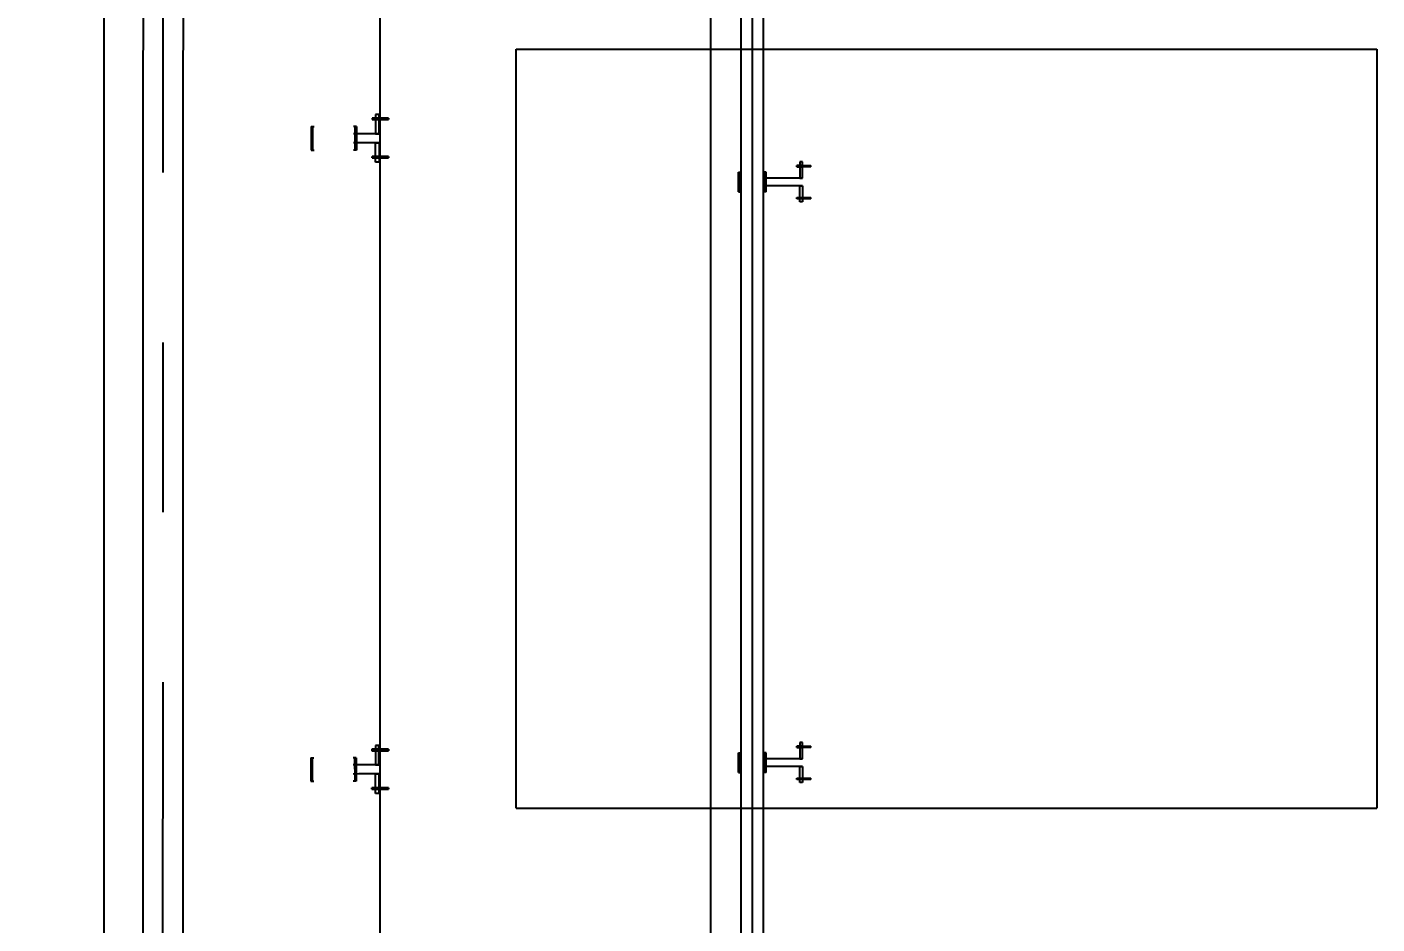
# Model space of a CAD drawing. Extents: x 152000 to 152174, y 158796 to 159332.
# Drawn here: x 152055 to 152060.96, y 159122.41 to 159126.37 of the extents above; entities that cross this region are included whole.
import ezdxf

# ---------------------------------------------------------------- set-up
doc = ezdxf.new("R2010")
doc.units = 0
doc.header["$LTSCALE"] = 3
doc.header["$MEASUREMENT"] = 0
doc.header["$PDMODE"] = 2
doc.header["$PDSIZE"] = 0.03
doc.linetypes.add('AUSGEZOGEN', pattern=[0])
doc.linetypes.add('CENTER', pattern=[2, 1.25, -0.25, 0.25, -0.25])
doc.layers.get('0').update_dxf_attribs({"linetype": 'CONTINUOUS'})
doc.layers.get('DEFPOINTS').update_dxf_attribs({"linetype": 'CONTINUOUS'})
for name, color, linetype in [('CENTER', 8, 'CENTER'), ('DIM', 144, 'CONTINUOUS'), ('EBENE0', 7, 'AUSGEZOGEN')]:
    doc.layers.add(name, color=color, linetype=linetype)
doc.layers.add('LAND CORNERS', color=255, linetype='CONTINUOUS', lineweight=25)
doc.dimstyles.new('mais 1-100 plan', dxfattribs={"dimtxt": 0.25, "dimasz": 0.1635, "dimexe": 0.18, "dimexo": 0.0625, "dimgap": 0, "dimtad": 1, "dimzin": 0, "dimdsep": 46, "dimtxsty": 'Standard', "dimblk": 'OBLIQUE', "dimcen": 0, "dimse1": 1, "dimse2": 1, "dimclrd": 8, "dimclrt": 4, "dimadec": 0, "dimazin": 0, "dimtfac": 1, "dimtix": 1, "dimtofl": 0, "dimtmove": 0, "dimatfit": 3, "dimldrblk": 'OBLIQUE', "dimfxl": 0.18, "dimtolj": 1, "dimtzin": 0, "dimarcsym": 0})

# ---------------------------------------------------------------- blocks, each defined once
blk = doc.blocks.new('SUPP')
at = {"layer": 'CENTER', "linetype": 'CENTER'}
for p, q in [((162361.392, 176224.452), (162361.283, 176224.452)), ((162361.283, 176224.452), (162361.283, 176224.43)), ((162361.283, 176224.43), (162361.283, 176224.452)), ((162361.283, 176224.452), (162361.545, 176224.452)), ((162361.283, 176224.43), (162361.392, 176224.43)), ((162361.545, 176224.43), (162361.283, 176224.43)), ((162361.545, 176224.43), (162361.545, 176224.452)), ((162361.392, 176224.213), (162361.077, 176224.213)), ((162361.392, 176224.068), (162361.077, 176224.068)), ((162361.283, 176223.821), (162361.283, 176223.844)), ((162361.283, 176223.844), (162361.545, 176223.844)), ((162361.545, 176223.821), (162361.283, 176223.821)), ((162361.545, 176223.821), (162361.545, 176223.844))]:
    blk.add_line(p, q, dxfattribs=at)
for points in [[(162361.392, 176224.52), (162361.339, 176224.52), (162361.339, 176224.213), (162361.392, 176224.213)], [(162361.392, 176223.762), (162361.339, 176223.762), (162361.339, 176224.068), (162361.392, 176224.068)]]:
    blk.add_lwpolyline(points, close=True, dxfattribs=at)
blk = doc.blocks.new('*D138')
at = {"layer": 'DEFPOINTS', "color": 0, "transparency": 16777216}
for p in [(152056.8432, 159144.1377), (152055.3405, 159119.6425), (152055.6008, 159119.6425)]:
    blk.add_point(p, dxfattribs=at)
at = {"layer": 'LAND CORNERS', "color": 2, "lineweight": -2, "transparency": 16777216}
blk.add_line((152055.3405, 159143.8377), (152055.3405, 159119.9425), dxfattribs=at)
at = {"layer": 'LAND CORNERS', "color": 2, "transparency": 16777216}
for points in [[(152055.2905, 159143.8377), (152055.3905, 159143.8377), (152055.3405, 159144.1377)], [(152055.2905, 159119.9425), (152055.3905, 159119.9425), (152055.3405, 159119.6425)]]:
    blk.add_solid(points, dxfattribs=at)
at = {"layer": 'LAND CORNERS', "color": 2, "transparency": 16777216, "insert": (152055.1655, 159131.8901), "char_height": 0.25, "attachment_point": 5, "rotation": 90}
blk.add_mtext('\\A1;24.50', dxfattribs=at)
blk = doc.blocks.new('_OBLIQUE')
at = {"color": 0, "linetype": 'ByBlock'}
blk.add_line((-0.5, -0.5), (0.5, 0.5), dxfattribs=at)
blk = doc.blocks.new('*D145')
at = {"layer": 'DEFPOINTS', "color": 0, "transparency": 16777216}
for p in [(152058.0204, 159138.6748), (152058.0848, 159138.6748), (152057.8362, 159119.6271)]:
    blk.add_point(p, dxfattribs=at)
at = {"layer": 'LAND CORNERS', "color": 2, "lineweight": -2, "transparency": 16777216}
blk.add_line((152058.0204, 159119.9271), (152058.0204, 159138.3748), dxfattribs=at)
at = {"layer": 'LAND CORNERS', "color": 2, "transparency": 16777216}
for points in [[(152057.9704, 159138.3748), (152058.0704, 159138.3748), (152058.0204, 159138.6748)], [(152057.9704, 159119.9271), (152058.0704, 159119.9271), (152058.0204, 159119.6271)]]:
    blk.add_solid(points, dxfattribs=at)
at = {"layer": 'LAND CORNERS', "color": 2, "transparency": 16777216, "insert": (152057.8454, 159129.151), "char_height": 0.25, "attachment_point": 5, "rotation": 90}
blk.add_mtext('\\A1;19.05', dxfattribs=at)

msp = doc.modelspace()

# ---------------------------------------------------------------- linework, layer by layer
at = {"layer": 'DIM', "color": 8}
for p, q in [((152056.25546, 159125.93378), (152056.25527, 159125.83033)), ((152056.25546, 159125.93378), (152056.26891, 159125.93375)), ((152056.26219, 159125.93377), (152056.262, 159125.83032)), ((152056.45584, 159125.93378), (152056.44303, 159125.93376)), ((152056.44912, 159125.93377), (152056.4493, 159125.83032)), ((152056.45584, 159125.93378), (152056.45603, 159125.83033)), ((152056.25527, 159125.83033), (152056.26872, 159125.8303)), ((152056.45603, 159125.83033), (152056.44303, 159125.8303)), ((152058.14215, 159125.73271), (152058.15335, 159125.73273)), ((152058.1423, 159125.6465), (152058.14215, 159125.73271)), ((152058.14791, 159125.64651), (152058.14775, 159125.73272)), ((152058.26417, 159125.73271), (152058.25333, 159125.73273)), ((152058.25841, 159125.64651), (152058.25856, 159125.73272)), ((152058.26401, 159125.6465), (152058.26417, 159125.73271)), ((152058.1423, 159125.6465), (152058.15351, 159125.64652)), ((152058.26401, 159125.6465), (152058.25333, 159125.64652)), ((152056.2542, 159123.14825), (152056.25401, 159123.0448)), ((152056.2542, 159123.14825), (152056.26765, 159123.14822)), ((152056.26092, 159123.14823), (152056.26074, 159123.04478)), ((152056.45458, 159123.14825), (152056.44176, 159123.14822)), ((152056.44785, 159123.14823), (152056.44804, 159123.04478)), ((152056.45458, 159123.14825), (152056.45477, 159123.04479)), ((152058.14215, 159123.16978), (152058.15335, 159123.1698)), ((152058.1423, 159123.08357), (152058.14215, 159123.16978)), ((152058.14791, 159123.08358), (152058.14775, 159123.16979)), ((152058.26417, 159123.16978), (152058.25333, 159123.1698)), ((152058.25841, 159123.08358), (152058.25856, 159123.16979)), ((152058.26401, 159123.08357), (152058.26417, 159123.16978)), ((152058.1423, 159123.08357), (152058.15351, 159123.08359)), ((152058.26401, 159123.08357), (152058.25333, 159123.08359)), ((152056.25401, 159123.0448), (152056.26746, 159123.04477)), ((152056.45477, 159123.04479), (152056.44176, 159123.04477))]:
    msp.add_line(p, q, dxfattribs=at)
at = {"layer": 'DIM', "color": 1}
for points in [[(152058.15335, 159119.69078), (152058.15335, 159138.35394)], [(152058.20335, 159119.73472), (152058.20335, 159138.35394)], [(152058.25299, 159119.69078), (152058.25335, 159138.35394)], [(152055.51245, 159119.65327), (152055.51822, 159137.30053)], [(152055.68915, 159119.6534), (152055.69578, 159137.30053)]]:
    msp.add_lwpolyline(points, dxfattribs=at)
at = {"layer": 'DIM', "color": 1, "linetype": 'CENTER'}
msp.add_lwpolyline([(152055.60092, 159119.73155), (152055.607, 159137.30053)], dxfattribs=at)
at = {"layer": 'DIM', "color": 8}
for points in [[(152056.46746, 159125.90234), (152056.44303, 159125.90227)], [(152056.46746, 159125.86191), (152056.44303, 159125.86184)], [(152058.3523, 159125.70645), (152058.26412, 159125.70645)], [(152058.3523, 159125.67276), (152058.26412, 159125.67276)], [(152058.3523, 159123.14352), (152058.26412, 159123.14352)], [(152056.4662, 159123.1168), (152056.44176, 159123.11673)], [(152056.4662, 159123.07638), (152056.44176, 159123.07631)], [(152058.3523, 159123.10983), (152058.26412, 159123.10983)]]:
    msp.add_lwpolyline(points, dxfattribs=at)
at = {"layer": 'EBENE0', "color": 8, "linetype": 'AUSGEZOGEN'}
for p, q in [((152056.5608, 159122.92507), (152056.5608, 159138.32507)), ((152056.5608, 159122.92507), (152056.5608, 159138.32507)), ((152057.1608, 159124.90007), (152057.1608, 159126.27507)), ((152057.1608, 159126.27507), (152060.9608, 159126.27507)), ((152057.1608, 159124.70007), (152057.1608, 159126.27507)), ((152057.1608, 159126.27507), (152060.9608, 159126.27507)), ((152060.9608, 159126.27507), (152060.9608, 159122.92507)), ((152060.9608, 159126.27507), (152060.9608, 159122.92507)), ((152057.1608, 159122.92507), (152057.1608, 159124.70007)), ((152057.1608, 159122.92507), (152057.1608, 159124.70007)), ((152057.1608, 159122.92507), (152057.1608, 159124.47507)), ((152057.1608, 159122.92507), (152057.1608, 159124.47507)), ((152056.5608, 159119.27507), (152056.5608, 159122.92507)), ((152056.5608, 159119.27507), (152056.5608, 159122.92507)), ((152057.1608, 159122.92507), (152060.9608, 159122.92507)), ((152057.1608, 159122.92507), (152060.9608, 159122.92507))]:
    msp.add_line(p, q, dxfattribs=at)

# ---------------------------------------------------------------- block references
at = {"layer": 'LAND CORNERS', "xscale": -0.2787538013690274, "yscale": 0.2787538013690274, "zscale": 0.2787538013690274, "rotation": 180}
for p in [(106797.70009, 208249.03128), (106797.69883, 208246.24574)]:
    msp.add_blockref('SUPP', p, dxfattribs=at)
at = {"layer": 'LAND CORNERS', "xscale": 0.2322948344741895, "yscale": 0.2322948344741895, "zscale": 0.2322948344741895}
for p in [(114342.71282, 118189.73198), (114342.71282, 118187.16905)]:
    msp.add_blockref('SUPP', p, dxfattribs=at)

# ---------------------------------------------------------------- dimensions: what is measured, and where the dimension line sits
at = {"layer": 'LAND CORNERS'}
for base, p1, p2, picture, middle in [((152055.34051, 159119.64254), (152056.84322, 159144.13773), (152055.6008, 159119.64254), '*D138', (152055.16551, 159131.89013)), ((152058.02039, 159138.67481), (152057.8362, 159119.62714), (152058.08481, 159138.67481), '*D145', (152057.84539, 159129.15098))]:
    dim = msp.add_linear_dim(base=base, p1=p1, p2=p2, angle=90, dimstyle='mais 1-100 plan', override={"dimasz": 0.3, "dimgap": 0.05, "dimsah": 1, "dimclrd": 2, "dimclrt": 2, "dimfxlon": 1, "dimarcsym": 1}, dxfattribs=at)
    dim.commit()
    dim.dimension.update_dxf_attribs({"geometry": picture, "text_midpoint": middle})

doc.saveas('drawing.dxf')
